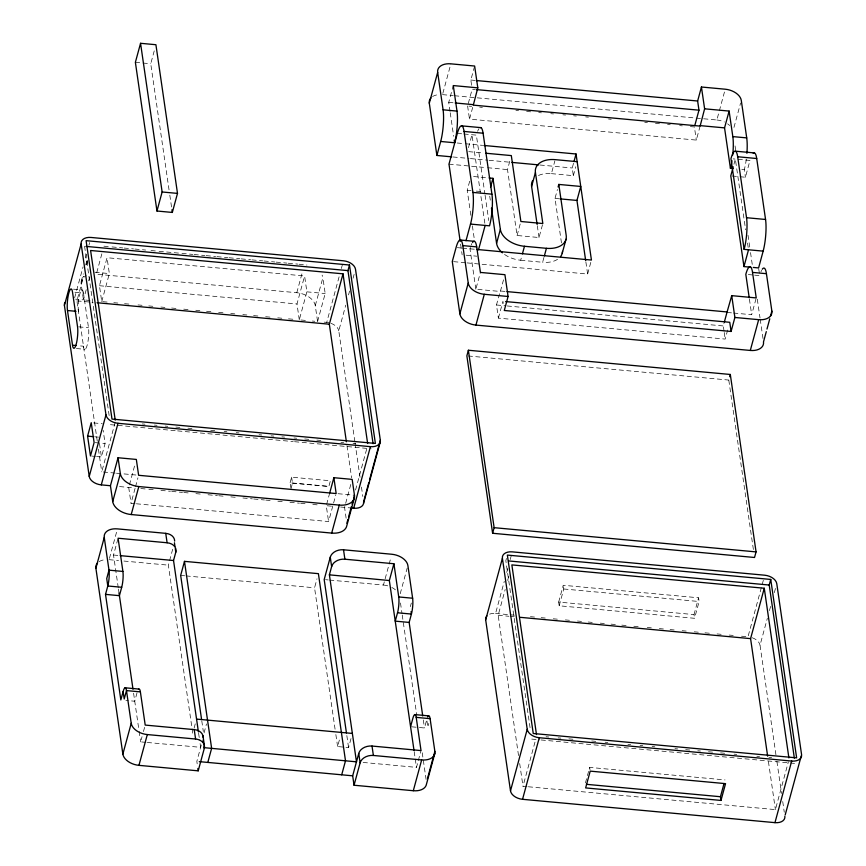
<?xml version="1.0" encoding="UTF-8"?>
<svg xmlns="http://www.w3.org/2000/svg" width="866" height="866" viewBox="0 0 866 866"><rect width="100%" height="100%" fill="white"/><g stroke="black" fill="none" stroke-linecap="round" stroke-linejoin="round"><path stroke-width="0.65" stroke-dasharray="4.33 3.25" d="M74.66 297.752L83.028 266.966M85.463 257.981L86.513 254.128M88.949 245.154L89.642 242.588M81.209 281.526L83.277 273.883M85.702 264.985L87.087 259.897M89.988 300.48L83.461 299.874L81.155 284.016L83.223 276.384M86.34 264.931L87.726 259.843M97.263 441.119L76.912 300.87L83.58 276.33M86.741 264.693L87.791 260.818M86.221 289.699L83.461 299.874L75.613 299.16M88.646 280.8L89.674 276.979M169.043 189.871L150.738 63.759L154.884 48.528M101.852 253.825L96.332 274.176L296.8 292.719A17.266 10.955 15.2 0 1 315.278 305.666L317.584 321.524L312.355 321.048M107.124 302.072L101.744 301.574L99.449 285.715L107.048 257.722L304.594 275.983L306.889 291.842L299.29 319.835L305.817 320.442M101.744 301.574L109.354 273.58L107.048 257.722M96.559 456.512L101.43 456.967L105.089 443.533L103.162 430.315M115.156 473.096L101.733 471.851L115.416 421.471M109.43 558.397L117.105 530.165M129.413 484.873L135.291 463.245M118.274 587.808L113.522 555.03L117.733 539.529M135.053 503.655L131.026 503.287L135.172 488.013M135.518 486.746L137.943 477.837M192.728 733.166L168.35 565.152L173.081 547.745M137.023 692.832L134.739 701.233L125.895 700.41M145.975 742.357L140.638 741.87L142.046 736.706M143.453 731.543L145.207 725.08M296.8 292.719L302.667 271.09M299.29 319.835L296.984 303.977L304.594 275.983M194.125 728.057L195.51 722.937M315.278 305.666L322.877 277.683A17.266 10.955 15.2 0 0 322.087 275.107M204.062 732.896L206.487 723.954M201.302 744.966L196.831 761.42L197.513 766.129M317.584 321.524L325.183 293.542L322.877 277.683M324.111 322.13L326.72 322.379L339.624 274.912M341.366 268.492L343.109 262.073M290.099 482.784L291.615 477.188L330.39 480.771L328.874 486.378L290.099 482.784L290.792 487.547M290.965 488.738L292.481 483.141L291.615 477.188M354.876 441.692L338.779 330.823L345.75 305.168M348.533 294.905L349.583 291.052M353.068 278.224L354.118 274.37M326.612 504.413L329.372 494.237M442.84 93.344L450.861 63.835M136.395 503.785L328.571 521.548L335.824 494.832M335.077 729.215L314.553 587.798L316.999 578.802M450.049 111.487L448.729 102.372L453.286 85.572M350.773 484.484L344.56 507.379L346.281 519.275M355.547 490.026L366.783 448.685M471.591 85.269L470.833 80.029L474.287 67.31M468.3 103.411L472.165 89.198L474.849 89.447M700.118 126.1L696.318 140.097L469.502 119.129L473.312 105.132M468.463 147.653L471.97 134.728L484.949 224.088M470.855 215.309L467.218 190.26L469.978 180.117M351.011 738.579L348.565 747.575L337.599 746.557L340.046 737.561M329.567 580.068L383.443 585.048L391.118 556.827M542.484 224.803L539.02 237.522L517.078 235.498L507.508 169.584L509.922 160.675M503.514 279.848L500.353 291.474L475.845 289.212L480.413 272.422M400.211 593.74L407.182 568.085M410.354 606.633L411.328 603.028M727.657 330.043L725.199 339.082L498.394 318.114L496.478 304.984L500.288 290.987L505.657 291.485M517.078 235.498L520.531 222.779M498.394 318.114L502.951 301.314L503.33 303.934M504.532 254.452A22.527 14.3 15.2 0 0 520.683 260.244L522.057 255.167M538.49 175.473A22.527 14.3 15.2 0 1 551.404 173.644L554.857 160.914M561.471 242.902L555.009 198.411L557.423 189.513M520.683 260.244L542.625 262.279L544.01 257.202M551.404 173.644L573.357 175.668L572.242 167.993L573.617 162.895M573.357 175.668L575.771 166.759M419.425 727.516L424.481 727.992L426.754 719.624L427.826 727.061L428.811 723.456M363.135 762.448L416.47 767.373L421.028 750.584M506.437 558.44L505.831 560.681L530.371 729.778M467.023 262.896L587.635 274.046L591.435 260.049M489.658 614.146A11.258 7.144 15.2 0 1 495.569 613.453L504.283 581.378M506.718 572.404L507.768 568.551M510.204 559.566L511.947 553.158M518.528 755.553L498.166 615.293L505.192 589.454M507.649 580.404L508.699 576.529M558.667 602.076L563.225 585.275L698.581 597.789L699.122 601.513L694.554 618.302L559.198 605.789L558.667 602.076L694.012 614.589L694.554 618.302M559.198 605.789L563.766 588.988L563.225 585.275M527.015 786.642L522.988 786.274L535.621 739.759M454.596 95.747L716.853 119.995L724.874 90.486M733.967 127.41L740.592 103.032M733.935 164.248L735.342 159.084L745.615 229.771M740.094 176.74L745.42 177.238L749.988 160.437L733.145 158.879M585.448 782.918L589.659 767.406L725.015 779.93M724.052 331.202L723.294 325.952L723.987 323.408M753.377 549.488L728.782 380.066L729.388 377.825M733.61 313.048L751.677 314.715L756.235 297.926M694.012 614.589L698.581 597.789M763.325 580.35L747.986 636.791L739.932 636.045M775.936 754.773L760.034 645.246L767.352 618.302M769.452 610.606L770.837 605.475M774.323 592.647L775.72 587.505M528.357 786.772L775.406 809.613L788.385 761.809M470.833 80.029L474.86 80.408M135.377 62.33L141.775 62.926M143.063 63.045L150.738 63.759M442.494 94.632L453.254 95.617M448.729 102.372L455.18 102.967M468.939 106.117L471.624 106.366M479.677 107.113L482.362 107.362M515.92 110.458L518.593 110.707M526.647 111.454L530.674 111.822M538.728 112.569L541.412 112.818M550.808 113.684L553.493 113.933M562.889 114.81L565.574 115.048M573.628 115.795L576.301 116.044M585.697 116.91L588.382 117.159M608.517 119.021L611.201 119.27M644.748 122.377L647.432 122.626M655.486 123.373L659.513 123.741M667.567 124.487L670.252 124.736M679.648 125.602L682.332 125.851M690.386 126.598L694.402 126.966L696.318 140.097M457.345 133.375L462.66 133.873M463.992 133.992L476.365 135.139L484.884 193.822M457.259 143.009L463.938 143.626M465.269 143.745L482.622 145.358M741.794 169.314L744.316 169.552L745.42 177.238M468.744 151.647L483.38 153.001M732.106 176.004L738.763 176.621M452.972 156.963L469.047 158.446M470.39 158.575L487.807 160.178M489.149 160.307L510.594 162.288M540.081 165.016L572.242 167.993M473.594 176.545L487.796 177.855M467.218 190.26L471.093 190.617M476.257 191.105L481.42 191.581M555.009 198.411L560.172 198.888M457.345 247.654L461.134 248.001M462.401 248.12L475.326 249.311M748.343 274.565L753.398 275.031M754.654 275.139L759.709 275.615L758.594 267.93M466.135 255.199L476.787 256.184M453.622 261.651L465.681 262.766M103.931 246.182L110.653 246.81M112.006 246.929L122.766 247.925M124.109 248.055L133.526 248.921M134.88 249.051L145.64 250.047M151.02 250.545L157.753 251.162M159.095 251.292L180.626 253.283M181.968 253.402L192.728 254.398M194.071 254.517L204.841 255.513M206.184 255.643L215.602 256.509M216.944 256.639L227.715 257.635M229.057 257.754L239.817 258.75M241.17 258.88L250.588 259.746M251.93 259.876L262.69 260.872M264.033 260.991L274.803 261.987M276.146 262.117L286.906 263.102M288.259 263.232L297.677 264.098M299.019 264.227L304.399 264.725A17.266 10.955 15.2 0 1 306.932 265.083M727.169 312.453L732.322 312.929M496.478 304.984L505.874 305.85M507.216 305.969L723.294 325.952M94.979 272.249L109.354 273.58M306.889 291.842L325.183 293.542M99.449 285.715L296.984 303.977M73.48 289.168L82.021 289.958M74.941 292.264L83.472 293.054L88.516 327.749A12.384 2.544 -84.7 0 1 87.185 345.155A12.384 2.544 -84.7 0 1 83.493 346.216L77.399 345.653M113.836 302.689L117.873 303.057M124.596 303.685L129.965 304.183M138.03 304.929L142.056 305.297M148.779 305.915L152.817 306.293M160.87 307.04L164.908 307.408M171.63 308.036L177 308.534M183.722 309.151L189.091 309.649M195.813 310.266L199.84 310.645M206.563 311.262L211.943 311.76M218.654 312.377L224.034 312.875M230.757 313.503L234.783 313.871M242.848 314.618L246.875 314.986M253.597 315.614L258.977 316.112M265.689 316.729L271.069 317.227M277.791 317.844L281.818 318.223M288.54 318.84L293.91 319.337M76.912 300.87L93.019 302.364M468.203 355.969L728.782 380.066M78.752 326.839L88.516 327.749M76.414 348.533L84.944 349.312M142.273 423.95L144.958 424.199M154.354 425.065L157.038 425.314M165.092 426.061L167.777 426.31M175.83 427.057L179.868 427.425M187.922 428.172L191.949 428.551M210.741 430.283L214.768 430.662M224.175 431.528L226.86 431.777M236.256 432.643L238.94 432.892M259.075 434.754L261.759 435.003M271.166 435.869L273.851 436.118M281.905 436.865L284.589 437.114M293.985 437.98L296.67 438.228M304.724 438.975L308.751 439.343M316.815 440.09L320.842 440.469M340.977 442.331L343.661 442.58M353.057 443.446L355.753 443.695M93.669 422.922L102.21 423.712M110.469 424.676L176.318 430.77M177.66 430.889L293.228 441.584M294.57 441.703L371.168 448.783M94.903 436.81L98.562 437.146M95.325 442.634L105.089 443.533M91.677 456.068L95.336 456.404M292.481 483.141L329.924 486.595M116.499 473.215L136.633 475.077M338.032 493.707L354.14 495.19M119.573 486.573L134.1 487.915M140.812 488.543L147.534 489.16M148.876 489.29L155.599 489.907M160.979 490.405L170.386 491.271M171.728 491.401L182.477 492.397M183.819 492.516L190.542 493.144M195.911 493.642L202.633 494.259M208.013 494.757L217.409 495.623M218.762 495.753L225.474 496.37M230.854 496.868L237.576 497.485M242.945 497.982L252.352 498.859M253.695 498.978L264.444 499.974M265.797 500.093L272.509 500.721M277.889 501.219L284.611 501.836M289.98 502.334L299.387 503.2M300.729 503.33L307.452 503.947M312.821 504.445L319.543 505.073M331.494 506.177L326.265 505.69L328.571 521.548M340.641 507.021L349.777 507.866M563.766 588.988L699.122 601.513M113.522 555.03L118.858 555.517M109.084 559.674L118.512 560.551M123.903 561.049L168.35 565.152M325.529 579.69L328.225 579.939M180.669 575.414L184.685 575.782M186.028 575.912L314.553 587.798M495.569 613.453L514.361 615.196M530.479 616.679L534.506 617.057M541.218 617.675L545.244 618.043M553.298 618.789L557.325 619.168M565.39 619.904L569.417 620.283M577.47 621.03L581.497 621.398M588.209 622.015L592.236 622.394M600.29 623.141L604.316 623.509M611.039 624.126L616.408 624.624M621.777 625.122L628.489 625.739M633.858 626.237L639.227 626.735M647.281 627.482L651.319 627.85M659.372 628.597L663.399 628.976M670.111 629.593L674.138 629.961M682.192 630.708L686.218 631.087M694.283 631.823L698.31 632.202M705.021 632.819L710.391 633.317M717.102 633.934L721.129 634.313M729.183 635.059L733.21 635.428M498.166 615.293L508.905 616.278M510.247 616.408L514.285 616.776M546.078 736.76L548.763 737.009M558.159 737.875L560.843 738.124M568.897 738.871L572.924 739.239M591.727 740.982L595.754 741.35M605.15 742.216L607.835 742.465M627.969 744.327L630.665 744.576M640.061 745.453L642.745 745.691M652.141 746.568L654.826 746.817M674.971 748.679L677.656 748.928M685.71 749.664L689.737 750.043M697.79 750.79L700.475 751.038M708.529 751.775L712.556 752.153M720.62 752.9L724.647 753.268M734.043 754.134L736.728 754.383M756.862 756.245L759.547 756.494M768.954 757.371L771.638 757.609M411.837 726.823L418.159 727.408M531.724 739.099L539.789 739.845M541.131 739.965L795.118 763.455M147.307 742.476L200.652 747.336L199.537 739.64M448.989 164.139L486.227 167.603M487.558 167.723L507.508 169.584M735.05 145.921L735.635 149.926M748.018 235.249L749.761 247.243M750.53 252.58L752.467 265.905M757.306 299.235L760.012 317.898M760.207 319.229L763.108 339.223M747.553 243.108L748.527 249.787M749.404 299.084L751.677 314.715M724.247 332.522L725.199 339.082M776.91 761.452L781.554 793.516M782.723 801.537L784.271 812.221M768.423 761.528L775.406 809.613M585.881 261.997L587.635 274.046M537.31 225.745L539.02 237.522M589.659 767.406L590.017 769.885M489.734 196.225L490.308 200.143M485.079 195.153L488.749 220.494M467.597 105.998L469.502 119.129M472.381 225.864L474.297 239.038M450.244 112.797L453.643 136.243M475.845 289.212L469.989 248.823A22.527 4.622 -84.7 0 1 470.595 246.756M460.604 244.169L462.152 254.842M519.687 763.563L522.988 786.274M423.312 719.971L424.481 727.992M400.493 602.996L402.041 613.691M402.235 615.033L416.6 713.974M422.229 752.749L426.104 779.487M414.186 751.634L416.47 767.373M355.06 443.035L360.104 477.761M361.468 487.114L362.822 496.467M346.974 445.774L351.618 477.826M346.833 735.58L348.565 747.575M335.856 734.552L337.599 746.557M169.823 195.175L171.933 209.778M201.778 720.837L203.326 731.51M198.606 733.221L199.353 738.362M128.72 487.428L131.026 503.287M84.576 246.258L109.506 418.018M99.514 443.749L101.43 456.967M98.432 449.129L101.733 471.851M118.469 589.118L119.043 593.048M133.581 693.211L138.928 730.07M139.123 731.38L140.638 741.87M752.262 637.744A11.258 7.144 15.2 0 1 760.034 645.246M99.157 561.623A15.014 9.526 15.2 0 1 106.258 559.598M383.443 585.048A15.014 9.526 15.2 0 1 389.159 586.314M391.822 587.473A15.014 9.526 15.2 0 1 396.249 590.58M716.853 119.995A15.014 9.526 15.2 0 1 724.366 121.998M727.624 123.86A15.014 9.526 15.2 0 1 729.659 125.527M432.567 96.57A15.014 9.526 15.2 0 1 439.668 94.556M471.234 244.981A22.527 4.622 -84.7 0 1 471.894 243.53M746.308 159.16A22.527 4.622 -84.7 0 1 744.316 169.552M760.965 271.772A22.527 4.622 -84.7 0 1 761.625 270.311M477.621 131.296A22.527 4.622 -84.7 0 1 478.93 128.731M557.52 259.356A22.527 14.3 15.2 0 1 542.625 262.279M326.72 322.379A11.258 7.144 15.2 0 1 328.885 322.715M331.007 323.332A11.258 7.144 15.2 0 1 338.779 330.823M81.155 284.016A17.266 10.955 15.2 0 1 86.199 275.691M78.46 311.522A12.384 2.544 -84.7 0 1 79.78 294.115A12.384 2.544 -84.7 0 1 83.472 293.054"/><path stroke-width="1.3" d="M354.41 497.744L346.801 525.738A17.266 10.955 15.2 0 1 331.689 533.088L131.221 514.545A17.266 10.955 15.2 0 1 112.732 501.587L110.437 485.729L101.29 484.884A11.258 7.144 15.2 0 1 89.23 476.441L64.42 305.449L81.144 243.876A11.258 7.144 15.2 0 1 91.038 237.457L343.456 260.796A11.258 7.144 15.2 0 1 355.504 269.239L380.326 440.231L369.522 480.002M140.552 43.3L135.377 62.33L156.963 211.012L172.323 212.441L177.498 193.399L155.912 44.718L140.552 43.3L162.126 191.981L156.963 211.012M87.585 436.128L91.233 422.695L94.113 442.515L90.465 455.949L87.585 436.128L93.68 436.691M89.23 476.441L105.966 414.857L81.144 243.876M101.29 484.884L118.014 423.301A11.258 7.144 15.2 0 1 105.966 414.857M110.437 485.729L118.036 457.746L136.33 459.435L138.625 475.293L336.17 493.555L333.865 477.696L352.159 479.385L354.465 495.244L353.772 497.798M112.732 501.587L120.342 473.605L118.036 457.746M203.943 746.081L204.279 748.441L198.195 770.837L138.939 765.349A15.014 9.526 15.2 0 1 122.864 754.091L95.888 568.237L104.256 537.45A15.014 9.526 15.2 0 1 117.451 528.888L165.731 533.348A11.258 8.389 -8.3 0 1 174.661 541.109M203.153 737.367A11.258 8.389 -8.3 0 0 194.222 729.616L145.207 725.08L140.379 691.869L126.479 690.592A11.258 2.306 -84.7 0 0 123.124 691.555L120.839 699.945L105.522 594.379L107.795 585.99A11.258 2.306 -84.7 0 0 108.997 570.153L104.256 537.45M131.221 514.545L138.82 486.551A17.266 10.955 15.2 0 1 120.342 473.605M198.422 731.943L173.536 560.518L175.798 552.183A11.258 8.389 -8.3 0 0 167.106 542.765L118.079 538.23L122.907 571.441A11.258 2.306 -84.7 0 1 121.705 587.267L119.421 595.667L105.522 594.379M122.864 754.091L131.231 723.294L126.479 690.592L124.206 698.981L123.124 691.555M341.702 774.81L345.502 760.813L318.396 573.66L184.48 561.363L180.669 575.414L201.583 719.494M138.939 765.349L147.307 734.563A15.014 9.526 15.2 0 1 131.231 723.294M199.267 761.636L207.808 762.426L211.629 748.354L184.48 561.363M346.389 441.757L329.329 324.209L343.012 273.829L90.594 250.49L115.221 420.129M373.084 443.706L347.959 270.614L349.485 265.018L86.091 240.661L111.995 419.079L375.379 443.435L349.485 265.018M451.63 156.833L436.886 155.469L429.298 103.184L437.666 72.398A15.014 9.526 15.2 0 1 450.861 63.835L474.633 66.032L477.805 87.845L473.312 105.132L700.118 126.1L704.61 108.813L701.438 87.011L725.221 89.209A15.014 9.526 15.2 0 1 741.296 100.467L746.719 137.889A22.527 4.622 -84.7 0 1 746.914 153.325M329.719 492.97L333.865 477.696M331.689 533.088L339.288 505.095A17.266 10.955 15.2 0 0 354.465 495.244M436.886 155.469L440.686 141.472A22.527 4.622 -84.7 0 0 443.089 109.809L437.666 72.398M422.738 715.966L409.153 622.427L411.426 614.059A11.258 2.306 -84.7 0 0 412.627 598.233L407.886 565.52A15.014 9.526 15.2 0 0 391.811 554.251L343.521 549.791A11.258 8.389 -8.3 0 0 330.271 557.174L324.187 579.571L346.443 732.907M204.311 747.683L356.478 761.831L329.394 574.84L331.635 566.591L330.271 557.174M346.855 523.237L347.894 519.427M348.587 516.883L351.347 506.697M352.04 504.153L353.079 500.342M351.087 507.985L353.696 508.223L370.431 446.65A11.258 7.144 15.2 0 0 380.326 440.231M368.829 482.568L363.601 501.804A11.258 7.144 15.2 0 1 353.696 508.223M363.601 503.243L380.326 441.66M465.984 240.737L470.509 224.078A22.527 4.622 -84.7 0 0 472.912 192.414L464.068 131.448A22.527 4.622 -84.7 0 0 457.345 133.375L448.989 164.139L460.214 241.495M490.546 187.218L492.96 178.331L489.084 177.974M459.868 313.817L468.235 283.03L462.801 245.608A22.527 4.622 -84.7 0 0 456.079 247.535L452.279 261.532L459.868 313.817A15.014 9.526 15.2 0 0 475.943 325.086L750.302 350.449A15.014 9.526 15.2 0 0 763.498 341.897L766.291 331.635M478.519 249.776L485.144 225.431M414.002 750.324L389.343 580.534L393.911 563.744L344.895 559.209A11.258 8.389 -8.3 0 0 331.635 566.591M502.421 252.807A22.527 14.3 15.2 0 1 496.575 243.346L500.364 229.382L492.96 178.331M434.862 753.279L426.494 784.066A15.014 9.526 15.2 0 1 413.299 790.723L354.042 785.235L352.668 775.817L358.751 753.431A11.258 8.389 -8.3 0 1 372.012 746.048L421.028 750.584L416.21 717.373A11.258 2.306 -84.7 0 0 412.855 718.336L410.581 726.704M468.376 350.243L466.861 355.839L492.613 533.272L754.535 557.487L756.061 551.891L730.309 374.469L468.376 350.243L494.129 527.675L492.613 533.272M393.911 563.744L398.728 596.945A11.258 2.306 -84.7 0 1 397.526 612.782L395.253 621.138L409.153 622.427M475.943 325.086L484.31 294.288A15.014 9.526 15.2 0 1 468.235 283.03M354.042 785.235L360.126 762.849L358.751 753.431M537.126 224.435L531.616 186.482L535.415 172.486A22.527 14.3 15.2 0 1 555.203 159.647L577.157 161.671M472.555 242.415A22.527 4.622 -84.7 0 1 476.701 246.897L480.413 272.422L504.921 274.684L508.082 296.486L504.283 310.483L731.088 331.462L734.888 317.465L731.727 295.652L756.235 297.926L752.532 272.4A22.527 4.622 -84.7 0 0 745.81 274.327L749.22 297.785M522.404 253.89L524.471 246.28A22.527 14.3 15.2 0 1 500.364 229.382M558.115 186.969L558.808 184.426L580.75 186.45L576.951 200.436L585.687 260.666M544.357 255.935L546.424 248.315A22.527 14.3 15.2 0 0 566.212 235.476L558.808 184.426M573.963 161.628L576.042 153.996L483.953 145.477M413.299 790.723L421.666 759.937A15.014 9.526 15.2 0 0 434.862 751.374L430.11 718.661A11.258 2.306 -84.7 0 0 427.707 716.983M562.229 253.218L566.028 239.254M427.544 778.317L434.862 751.374M784.856 816.227A11.258 7.144 15.2 0 1 774.962 822.646L522.544 799.307A11.258 7.144 15.2 0 1 510.496 790.853L485.674 619.872L502.399 558.289A11.258 7.144 15.2 0 1 512.304 551.869L764.71 575.208A11.258 7.144 15.2 0 1 776.77 583.662L801.58 754.643A11.258 7.144 15.2 0 1 791.686 761.062L539.28 737.724A11.258 7.144 15.2 0 1 527.221 729.28L502.399 558.289M694.759 125.678L698.97 110.177L697.639 101.008L701.438 87.011M510.496 790.853L527.221 729.28M522.544 799.307L539.28 737.724M732.95 168.502L730.417 168.264L724.55 127.876L729.118 111.075L704.61 108.813M733.231 166.835L730.774 175.874L743.959 266.576L750.616 267.193M724.322 322.13L727.094 311.955L507 291.604M731.727 295.652L727.094 311.955M743.959 266.576L748.527 249.787M753.214 153.282A22.527 4.622 -84.7 0 1 756.711 158.51L765.555 219.466A22.527 4.622 -84.7 0 1 763.152 251.129L758.594 267.93L753.268 267.442M729.702 376.71L730.309 374.469M750.302 350.449L758.67 319.662A15.014 9.526 15.2 0 0 771.866 311.1L766.432 273.688A22.527 4.622 -84.7 0 0 762.286 269.207M766.984 329.069L769.777 318.796M770.469 316.231L771.866 311.1M767.644 756.18L750.584 638.632L764.267 588.241L511.86 564.903L536.487 734.552M794.349 758.129L769.225 585.037L770.74 579.441L507.357 555.084L533.25 733.502L796.633 757.858L770.74 579.441M720.988 800.433L725.556 783.643L590.201 771.13L585.643 787.919L720.988 800.433L720.447 796.72L723.965 783.806M774.962 822.646L791.686 761.062M785.202 814.938L801.234 755.931M476.203 80.527L697.639 101.008M477.805 87.845L453.286 85.572L456.999 111.097A22.527 4.622 -84.7 0 1 454.585 142.76L440.686 141.472M476.192 89.577L698.97 110.177M455.18 102.967L473.237 104.634M700.042 125.613L724.55 127.876M443.089 109.809L456.999 111.097M729.118 111.075L732.82 136.601L746.719 137.889M461.805 125.873L480.825 127.627M735.418 151.171L754.448 152.936M464.068 131.448L483.087 133.212L491.931 194.168A22.527 4.622 -84.7 0 1 489.528 225.831L470.509 224.078M763.152 251.129L744.132 249.376L730.947 158.684A22.527 4.622 -84.7 0 1 737.67 156.757L756.711 158.51M486.032 153.25L511.308 155.588L520.877 221.501L542.83 223.525L535.415 172.486M511.936 162.407L538.739 164.886M560.172 198.888L576.951 200.436M472.912 192.414L491.931 194.168M737.67 156.757L746.535 217.712L765.555 219.466M162.126 191.981L177.498 193.399M460.55 240.034L474.449 241.311M524.471 246.28L546.424 248.315M462.801 245.608L476.701 246.897M752.532 272.4L766.432 273.688M476.657 249.44L591.435 260.049L576.042 153.996M85.918 246.388L347.959 270.614M484.31 294.288L508.082 296.486M734.888 317.465L758.67 319.662M505.636 301.563L729.757 322.293L731.088 331.462M97.046 302.732L329.329 324.209M67.483 310.515L72.517 345.198A12.384 2.544 -84.7 0 0 76.219 344.148A12.384 2.544 -84.7 0 0 77.539 326.731L72.506 292.037A12.384 2.544 -84.7 0 0 68.804 293.098A12.384 2.544 -84.7 0 0 67.483 310.515L76.013 311.305M72.517 345.198L76.176 345.545M118.014 423.301L370.431 446.65M138.82 486.551L339.288 505.095M494.129 527.675L756.061 551.891M508.515 560.93L769.225 585.037M120.19 555.636L173.536 560.518M122.907 571.441L108.997 570.153L106.724 578.553L107.795 585.99L121.705 587.267M398.728 596.945L412.627 598.233M519.654 617.274L750.584 638.632M397.526 612.782L411.426 614.059L411.069 611.58M125.05 687.788L138.95 689.076M414.782 714.58L428.681 715.868M416.21 717.373L430.11 718.661M196.55 719.105L352.408 733.437M147.307 734.563L195.586 739.023A11.258 8.389 -8.3 0 1 204.279 748.441M360.126 762.849A11.258 8.389 -8.3 0 1 373.376 755.466L421.666 759.937M586.444 784.325L720.447 796.72M207.808 762.426L352.668 775.817M329.394 574.84L389.343 580.534M764.267 588.241L788.894 757.891M491.444 208.002L496.575 243.346M454.217 140.151L454.585 142.76M343.012 273.829L367.639 443.479M343.521 549.791L344.895 559.209M372.012 746.048L373.376 755.466M171.933 209.778L172.323 212.441M202.958 735.732L204.322 745.15M174.434 542.765L174.943 546.294M175.278 548.643L175.798 552.183M203.088 740.203L203.423 742.552M165.731 533.348L167.106 542.765M194.222 729.616L195.586 739.023M197.859 768.478L198.195 770.837M119.043 593.048L132.996 689.206M485.674 619.872A11.258 7.144 15.2 0 1 486.919 615.91M95.888 568.237A15.014 9.526 15.2 0 1 97.555 562.954M138.473 689.423A11.258 2.306 -84.7 0 1 140.379 691.869M429.298 103.184A15.014 9.526 15.2 0 1 430.965 97.912M732.82 136.601A22.527 4.622 -84.7 0 1 732.744 154.971M731.997 160.708A22.527 4.622 -84.7 0 1 730.417 168.264M746.535 217.712A22.527 4.622 -84.7 0 1 744.132 249.376M480.219 127.616A22.527 4.622 -84.7 0 1 483.087 133.212M562.51 251.367A22.527 14.3 15.2 0 1 560.562 256.607M531.616 186.482A22.527 14.3 15.2 0 1 532.46 180.94M64.42 305.449A11.258 7.144 15.2 0 1 64.842 302.689"/></g></svg>
